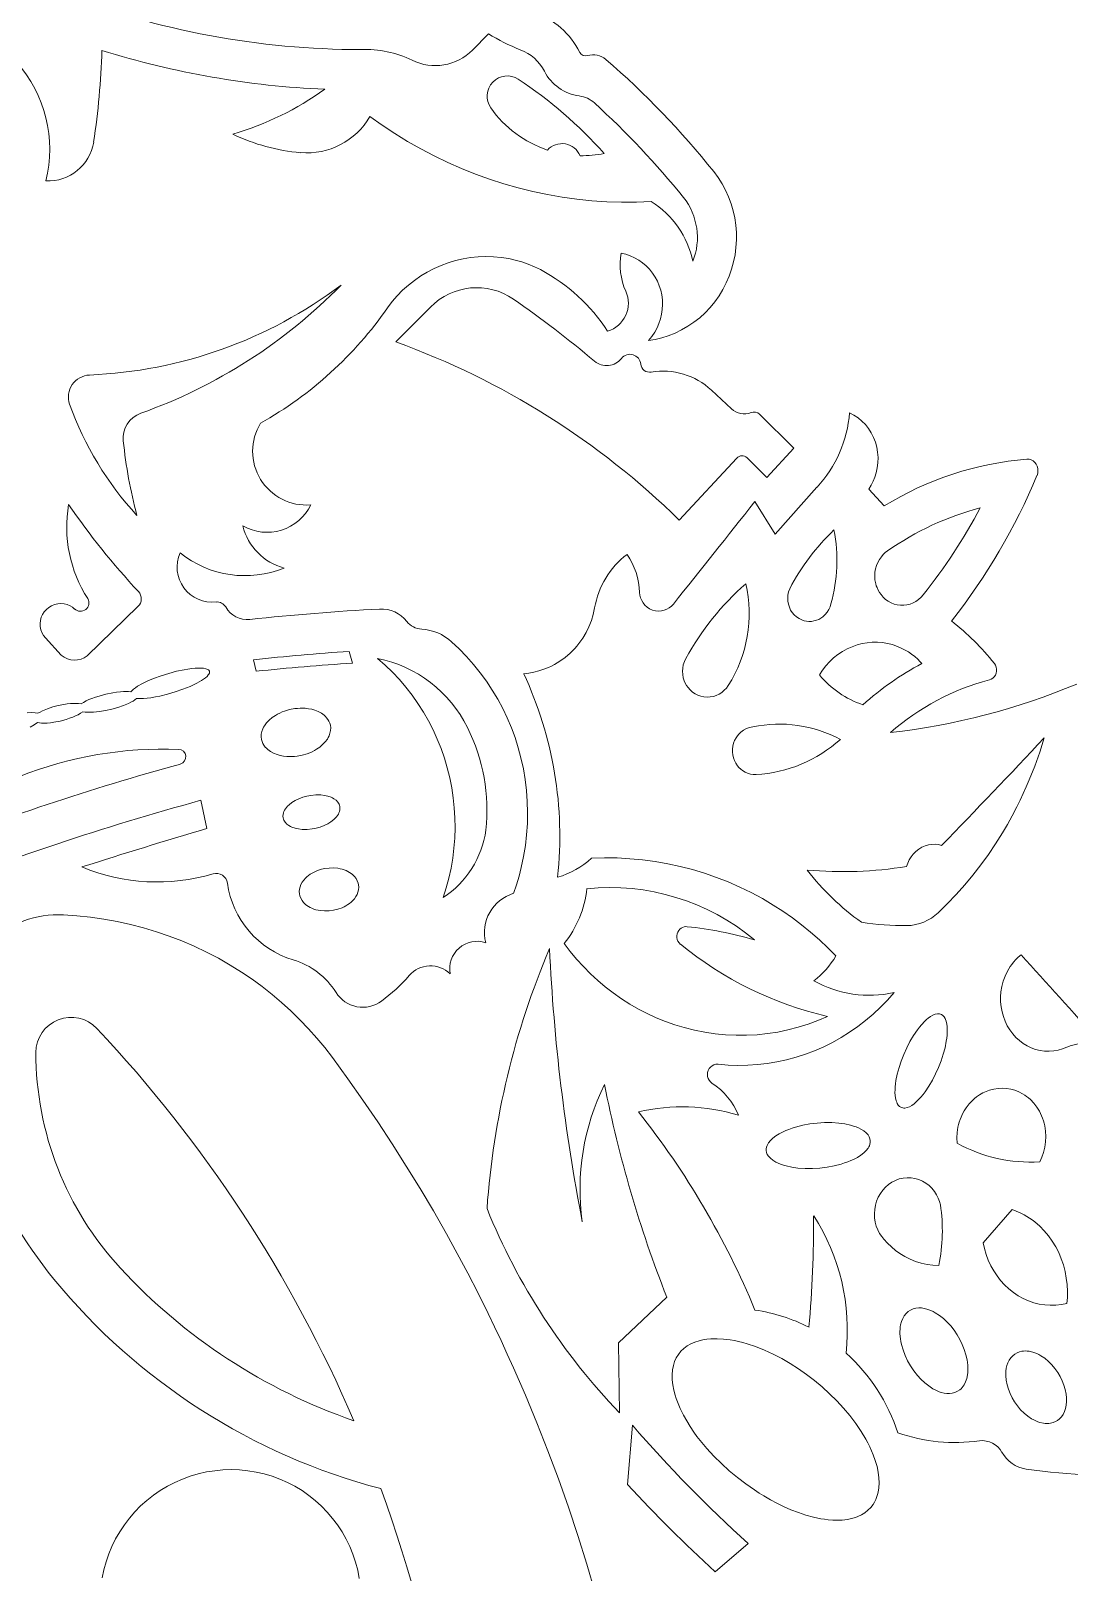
# Model space of a CAD drawing. Extents: x -234 to 858, y -95 to 532.
# Drawn here: x 313.38 to 328.78, y 141.62 to 164.48 of the extents above; entities that cross this region are included whole.
import ezdxf

# ---------------------------------------------------------------- set-up
doc = ezdxf.new("R2010")
doc.units = 0
doc.header["$LTSCALE"] = 7
doc.header["$MEASUREMENT"] = 0
doc.layers.add('8', color=250, linetype='CONTINUOUS', lineweight=15)

msp = doc.modelspace()

# ---------------------------------------------------------------- linework, layer by layer
at = {"layer": '8', "ltscale": 0.008486}
msp.add_line((320.1688, 164.4334), (319.9306, 164.1916), dxfattribs=at)
at = {"layer": '8', "ltscale": 0.018129}
msp.add_line((319.3067, 160.3783), (318.7967, 159.8628), dxfattribs=at)
at = {"layer": '8', "ltscale": 0.010154}
msp.add_line((323.7702, 158.87), (323.473, 159.1468), dxfattribs=at)
at = {"layer": '8', "ltscale": 0.017836}
msp.add_line((324.6927, 158.2865), (324.1869, 158.7897), dxfattribs=at)
at = {"layer": '8', "ltscale": 0.014729}
msp.add_line((324.2945, 157.8523), (324.6927, 158.2865), dxfattribs=at)
at = {"layer": '8', "ltscale": 0.031327}
msp.add_line((322.9969, 157.2198), (323.8483, 158.1393), dxfattribs=at)
at = {"layer": '8', "ltscale": 0.010338}
msp.add_line((324.0009, 158.1435), (324.2945, 157.8523), dxfattribs=at)
at = {"layer": '8', "ltscale": 0.014188}
msp.add_line((324.4167, 157.0136), (324.1176, 157.4959), dxfattribs=at)
at = {"layer": '8', "ltscale": 0.023325}
msp.add_line((325.0382, 157.7094), (324.4167, 157.0136), dxfattribs=at)
at = {"layer": '8', "ltscale": 0.008452}
msp.add_line((326.0351, 157.431), (325.8078, 157.6813), dxfattribs=at)
at = {"layer": '8', "ltscale": 0.026184}
msp.add_line((314.2209, 155.2086), (314.9718, 155.9387), dxfattribs=at)
at = {"layer": '8', "ltscale": 0.008656}
msp.add_line((313.5998, 155.4742), (313.8342, 155.2193), dxfattribs=at)
at = {"layer": '8', "ltscale": 0.004515}
msp.add_line((318.1505, 155.0998), (318.1039, 155.2743), dxfattribs=at)
at = {"layer": '8', "ltscale": 0.004397}
msp.add_line((316.6842, 155.1503), (316.7251, 154.9792), dxfattribs=at)
at = {"layer": '8', "ltscale": 0.010693}
msp.add_line((315.9033, 153.0653), (315.9944, 152.6473), dxfattribs=at)
at = {"layer": '8', "ltscale": 0.016356}
msp.add_line((327.9338, 146.9964), (327.5015, 146.5054), dxfattribs=at)
at = {"layer": '8', "ltscale": 0.024661}
msp.add_line((322.0934, 145.0206), (322.8114, 145.697), dxfattribs=at)
at = {"layer": '8', "ltscale": 0.025963}
msp.add_line((322.11, 143.9823), (322.0934, 145.0206), dxfattribs=at)
at = {"layer": '8', "ltscale": 0.022011}
msp.add_line((322.3033, 143.7973), (322.2289, 142.92), dxfattribs=at)
at = {"layer": '8', "ltscale": 0.016071}
msp.add_line((323.5298, 141.6265), (324.0178, 142.0449), dxfattribs=at)
at = {"layer": '8'}
for points in [[(318.4093, 163.2079), (318.5917, 163.0777), (318.7784, 162.9537), (318.9694, 162.8361), (319.1643, 162.7251), (319.3628, 162.621), (319.5645, 162.5238), (319.7685, 162.434), (319.9753, 162.3514), (320.1847, 162.2759), (320.3964, 162.2078), (320.6102, 162.147), (320.8257, 162.0938), (321.0428, 162.0481), (321.2611, 162.0101), (321.4803, 161.9797), (321.7003, 161.9571), (321.9207, 161.9423), (322.1412, 161.9353), (322.3616, 161.9361), (322.5816, 161.9448)], [(322.5382, 159.8827), (322.6381, 159.8994), (322.7367, 159.9231), (322.8334, 159.9536), (322.9338, 159.9933), (323.0311, 160.0404), (323.1248, 160.0944), (323.2144, 160.1552), (323.2995, 160.2224), (323.3796, 160.2956), (323.4543, 160.3745), (323.5233, 160.4586), (323.5863, 160.5475), (323.6431, 160.641), (323.6932, 160.7383), (323.7365, 160.839), (323.7727, 160.9426), (323.8017, 161.0485), (323.8234, 161.1561), (323.8375, 161.265), (323.8442, 161.3746), (323.8432, 161.4844), (323.8348, 161.5934), (323.8189, 161.7015), (323.7956, 161.8081), (323.7649, 161.9127), (323.7271, 162.0148), (323.6822, 162.1139), (323.6306, 162.2094), (323.5723, 162.3009), (323.5077, 162.3879)], [(322.1358, 161.1812), (322.2041, 161.1645), (322.2705, 161.1415), (322.3345, 161.1122), (322.3954, 161.0771), (322.4528, 161.0364), (322.5062, 160.9904), (322.5552, 160.9396), (322.5994, 160.8842), (322.6384, 160.8249), (322.6719, 160.7621), (322.6995, 160.6965), (322.7211, 160.6286), (322.7365, 160.5589), (322.7455, 160.488), (322.7483, 160.4165), (322.7445, 160.3449), (322.7345, 160.2739), (322.7181, 160.2042), (322.6955, 160.1362), (322.6669, 160.0706), (322.6326, 160.0078), (322.5885, 159.9428), (322.5382, 159.8827)], [(318.6732, 160.3695), (318.7419, 160.4604), (318.8162, 160.5467), (318.8958, 160.6282), (318.9804, 160.7046), (319.0697, 160.7754), (319.1632, 160.8405), (319.2606, 160.8994), (319.3616, 160.9521), (319.4656, 160.9983), (319.5722, 161.0378), (319.6811, 161.0704), (319.7917, 161.0959), (319.9037, 161.1144), (320.0165, 161.1257), (320.1298, 161.1297), (320.243, 161.1264), (320.3557, 161.1158), (320.4674, 161.0981), (320.5651, 161.0764), (320.6613, 161.0491), (320.7559, 161.0163), (320.8484, 160.9782), (320.9383, 160.9349)], [(325.8078, 157.6813), (325.8424, 157.7372), (325.8721, 157.796), (325.8969, 157.8572), (325.9165, 157.9204), (325.9326, 157.9956), (325.9415, 158.072), (325.9431, 158.149), (325.9374, 158.2256), (325.9243, 158.3013), (325.904, 158.3751), (325.8767, 158.4465), (325.8429, 158.5138), (325.8028, 158.5772), (325.7566, 158.6361), (325.7049, 158.6896), (325.648, 158.7374), (325.5867, 158.7788), (325.5215, 158.8133)], [(328.3001, 157.8832), (328.3102, 157.9152), (328.3144, 157.95), (328.3121, 157.985), (328.3033, 158.0186), (328.2884, 158.0495), (328.268, 158.0765), (328.243, 158.0981), (328.2143, 158.1134), (328.1829, 158.1221), (328.151, 158.1234)], [(326.0835, 156.7632), (326.0506, 156.7378), (326.0202, 156.709), (325.9926, 156.6774), (325.9639, 156.6364), (325.9397, 156.592), (325.9204, 156.5451), (325.9064, 156.4964), (325.8978, 156.4464), (325.8947, 156.3957), (325.8982, 156.3351), (325.9094, 156.2757), (325.9179, 156.2469), (325.9283, 156.2187), (325.945, 156.1823), (325.9649, 156.1477), (325.9877, 156.1151), (326.0198, 156.0781), (326.0558, 156.0453), (326.0953, 156.0171), (326.1376, 155.994), (326.1822, 155.9763), (326.2284, 155.9644), (326.2756, 155.9583), (326.3234, 155.9581), (326.3709, 155.9639), (326.4175, 155.9756), (326.4624, 155.993), (326.5051, 156.0159), (326.5448, 156.0438), (326.5813, 156.0763), (326.6138, 156.1127)], [(322.9097, 155.9763), (322.8816, 155.946), (322.8491, 155.9198), (322.8129, 155.8985), (322.7742, 155.8827), (322.734, 155.873), (322.6888, 155.8694), (322.6436, 155.8736), (322.5991, 155.8853), (322.5568, 155.9043), (322.5182, 155.93), (322.4846, 155.9613), (322.4597, 155.993), (322.4392, 156.0283), (322.4237, 156.0664), (322.4136, 156.1062), (322.409, 156.1465)], [(324.6344, 156.2035), (324.6178, 156.1576), (324.6076, 156.1097), (324.6042, 156.0639), (324.6066, 156.0177), (324.6148, 155.972), (324.6287, 155.9281), (324.6479, 155.8869), (324.6723, 155.8491), (324.7014, 155.8149), (324.735, 155.7849), (324.7722, 155.7597), (324.8123, 155.7401), (324.847, 155.7285), (324.8828, 155.721), (324.9193, 155.7179), (324.9563, 155.7193), (324.9931, 155.7249), (325.0289, 155.7348), (325.0632, 155.7488), (325.0956, 155.7667), (325.1258, 155.7883), (325.1589, 155.8189), (325.188, 155.8541), (325.2124, 155.893), (325.2317, 155.9345), (325.2453, 155.9779)], [(314.0327, 155.9023), (314.0006, 155.9276), (313.9651, 155.9486), (313.9216, 155.9666), (313.8758, 155.9777), (313.8287, 155.9815), (313.7814, 155.9781), (313.7348, 155.9676), (313.6909, 155.9503), (313.6504, 155.9267), (313.6141, 155.897), (313.5826, 155.8618), (313.5568, 155.822), (313.5376, 155.7791), (313.5252, 155.7341), (313.5202, 155.6879), (313.5224, 155.6414), (313.5319, 155.5956), (313.5484, 155.5515), (313.5712, 155.5106), (313.5998, 155.4742)], [(321.7414, 155.9178), (321.7211, 155.8227), (321.6932, 155.7296), (321.6579, 155.6391), (321.6154, 155.5518), (321.5659, 155.4683), (321.5097, 155.3891), (321.4793, 155.3514), (321.4473, 155.3149), (321.4139, 155.2799), (321.3791, 155.2463), (321.306, 155.1839), (321.228, 155.1279), (321.1873, 155.1023), (321.1456, 155.0785), (321.1031, 155.0565), (321.0596, 155.0362), (320.9884, 155.0077), (320.9155, 154.984), (320.8411, 154.9652), (320.7657, 154.9515), (320.6895, 154.9429)], [(320.5401, 151.6857), (320.5834, 151.8127), (320.6217, 151.9413), (320.655, 152.0712), (320.6889, 152.2315), (320.7153, 152.3931), (320.734, 152.5558), (320.745, 152.7192), (320.7484, 152.8829), (320.744, 153.0465), (320.732, 153.2097), (320.7123, 153.3722), (320.685, 153.5335), (320.65, 153.6934), (320.6094, 153.845), (320.5619, 153.9946), (320.5077, 154.1418), (320.4467, 154.2864), (320.3792, 154.4279), (320.3052, 154.5661), (320.225, 154.7008), (320.1386, 154.8316), (320.0463, 154.9582), (319.9482, 155.0804), (319.8445, 155.1978), (319.7354, 155.3103), (319.6211, 155.4176)], [(326.5926, 155.0932), (326.5627, 155.1257), (326.5313, 155.1568), (326.4875, 155.1958), (326.4415, 155.232), (326.3935, 155.2651), (326.3372, 155.2987), (326.2788, 155.3281), (326.2185, 155.3532), (326.1566, 155.3739), (326.0832, 155.3923), (326.0085, 155.4044), (325.9331, 155.4102), (325.8573, 155.4096), (325.7818, 155.4028), (325.7069, 155.3896), (325.6332, 155.3703), (325.5578, 155.3437), (325.4847, 155.3106), (325.4144, 155.2714), (325.3473, 155.2264), (325.284, 155.1759), (325.2247, 155.1203), (325.1699, 155.0599), (325.1199, 154.9952), (325.075, 154.9266)], [(314.9497, 154.5758), (314.9997, 154.5735), (315.0544, 154.5753), (315.1087, 154.5801), (315.1647, 154.5874), (315.2293, 154.5982), (315.2947, 154.6114), (315.4091, 154.6394), (315.523, 154.6729), (315.6352, 154.7116), (315.7438, 154.7554), (315.7958, 154.779), (315.8456, 154.8038), (315.914, 154.8425), (315.9445, 154.8625), (315.972, 154.8829), (315.9957, 154.9035), (316.0147, 154.9242), (316.024, 154.9373), (316.0305, 154.9501), (316.0343, 154.9662), (316.0322, 154.9809), (316.0242, 154.9936), (316.0158, 155.001), (316.0052, 155.0073), (315.9774, 155.0173), (315.9429, 155.0235), (315.9075, 155.0263), (315.8691, 155.0267), (315.8195, 155.0244), (315.7682, 155.0196), (315.7129, 155.0122), (315.6566, 155.0027), (315.5424, 154.9784), (315.4276, 154.948), (315.3139, 154.9122), (315.2029, 154.8714), (315.1183, 154.8358), (315.0392, 154.7976), (314.9663, 154.7562), (314.9335, 154.7343), (314.9043, 154.7121), (314.884, 154.6938), (314.8676, 154.6756)], [(318.5241, 155.1706), (318.6367, 155.0708), (318.7445, 154.9658), (318.8472, 154.856), (318.9447, 154.7415), (319.0367, 154.6226), (319.1231, 154.4995), (319.2037, 154.3726), (319.2783, 154.2421), (319.3468, 154.1082), (319.409, 153.9713), (319.4649, 153.8317), (319.5142, 153.6896), (319.557, 153.5454), (319.593, 153.3997), (319.6224, 153.2526), (319.645, 153.1042), (319.6609, 152.9549), (319.6699, 152.8051), (319.6721, 152.6549), (319.6675, 152.5048), (319.6561, 152.355), (319.6379, 152.2059), (319.613, 152.0578), (319.5813, 151.9109), (319.5431, 151.7656), (319.4983, 151.6222)], [(323.0945, 155.1693), (323.0725, 155.1222), (323.0568, 155.0726), (323.0482, 155.0259), (323.0453, 154.9783), (323.0481, 154.9307), (323.0565, 154.8838), (323.0704, 154.8386), (323.0861, 154.8027), (323.1053, 154.7685), (323.1277, 154.7366), (323.1587, 154.7018), (323.1938, 154.6711), (323.2324, 154.6451), (323.2738, 154.6243), (323.3175, 154.609), (323.3627, 154.5996), (323.4091, 154.5961), (323.4558, 154.5986), (323.5017, 154.6071), (323.5458, 154.6214), (323.5877, 154.6412), (323.6269, 154.6663), (323.6629, 154.6963), (323.695, 154.7305), (323.7227, 154.7683)], [(327.5958, 154.8524), (327.6209, 154.8618), (327.6453, 154.8775), (327.6663, 154.8983), (327.6828, 154.9234), (327.6945, 154.9516), (327.7005, 154.9816), (327.7008, 155.0121), (327.6953, 155.042), (327.6842, 155.0703), (327.6683, 155.0952)], [(314.8676, 154.6756), (314.8336, 154.678), (314.7977, 154.6785), (314.7548, 154.6771), (314.7106, 154.6739), (314.6543, 154.6675), (314.5974, 154.6588), (314.4951, 154.6382), (314.3941, 154.6116), (314.3396, 154.5944), (314.2865, 154.5754), (314.2439, 154.558), (314.2035, 154.5395), (314.1627, 154.5177), (314.1274, 154.4946)], [(314.154, 154.3785), (314.1893, 154.3737), (314.228, 154.3715), (314.2691, 154.3715), (314.3117, 154.3735), (314.3999, 154.3825), (314.4917, 154.3975), (314.583, 154.4176), (314.6723, 154.4423), (314.7579, 154.4712), (314.8324, 154.5023), (314.867, 154.5194), (314.8989, 154.5375), (314.9268, 154.5564), (314.9497, 154.5758)], [(313.4874, 154.3565), (313.4455, 154.3638), (313.3977, 154.3664), (313.33, 154.3637)], [(313.4817, 154.2172), (313.5103, 154.2127), (313.5411, 154.2103), (313.5815, 154.2097), (313.6235, 154.2114), (313.6726, 154.2159), (313.7223, 154.2226), (313.816, 154.2408), (313.9086, 154.2653), (313.9578, 154.2812), (314.0057, 154.299), (314.046, 154.3161), (314.0841, 154.3346), (314.1216, 154.3559), (314.154, 154.3785)], [(314.1274, 154.4946), (314.0906, 154.5), (314.0504, 154.5022), (314.0125, 154.5019), (313.9734, 154.4997), (313.9241, 154.4946), (313.8738, 154.4873), (313.7902, 154.4707), (313.708, 154.4492), (313.6287, 154.4229), (313.554, 154.3921), (313.5194, 154.3748), (313.4874, 154.3565)], [(317.8239, 154.178), (317.8156, 154.2084), (317.8033, 154.2375), (317.7873, 154.2651), (317.7678, 154.2909), (317.751, 154.309), (317.7325, 154.326), (317.6911, 154.3562), (317.6447, 154.3814), (317.5944, 154.4014), (317.5475, 154.4148), (317.4988, 154.4243), (317.4488, 154.43), (317.4114, 154.4318), (317.3738, 154.4315), (317.3348, 154.4293), (317.2958, 154.425), (317.2196, 154.4107), (317.1455, 154.389), (317.1093, 154.3754), (317.0741, 154.3599), (317.0406, 154.3429), (317.0083, 154.3242), (316.9606, 154.2917), (316.9173, 154.2552), (316.8792, 154.2151), (316.8472, 154.1717), (316.8339, 154.149), (316.8225, 154.1256), (316.8084, 154.0868), (316.8003, 154.0469), (316.7984, 154.007), (316.803, 153.9679)], [(313.3751, 154.1521), (313.4319, 154.1835), (313.4817, 154.2172)], [(316.803, 153.9679), (316.8113, 153.9375), (316.8237, 153.9084), (316.8398, 153.8808), (316.8594, 153.855), (316.8763, 153.8369), (316.8948, 153.8199), (316.9364, 153.7897), (316.9829, 153.7645), (317.0332, 153.7445), (317.0802, 153.7311), (317.1289, 153.7216), (317.1789, 153.716), (317.2163, 153.7142), (317.254, 153.7144), (317.293, 153.7167), (317.332, 153.721), (317.408, 153.7352), (317.482, 153.7569), (317.5181, 153.7706), (317.5533, 153.786), (317.5868, 153.803), (317.619, 153.8217), (317.6665, 153.8543), (317.7098, 153.8908), (317.7478, 153.9309), (317.7797, 153.9742), (317.793, 153.997), (317.8044, 154.0203), (317.8184, 154.0592), (317.8265, 154.099), (317.8285, 154.139), (317.8239, 154.178)], [(324.0888, 154.1547), (324.04, 154.1452), (323.9927, 154.1281), (323.9481, 154.1039), (323.9074, 154.0736), (323.8815, 154.0486), (323.8583, 154.0211), (323.8381, 153.9913), (323.8177, 153.9526), (323.8019, 153.9114), (323.791, 153.8685), (323.7852, 153.8248), (323.7848, 153.7812), (323.7895, 153.7379), (323.7994, 153.6954), (323.8144, 153.6542), (323.8342, 153.6152), (323.8584, 153.579), (323.8815, 153.5518), (323.9071, 153.5274), (323.9351, 153.5058), (323.9714, 153.4841), (324.0103, 153.4671), (324.051, 153.4552), (324.0926, 153.4487), (324.1343, 153.4476)], [(326.8347, 151.398), (326.9705, 151.5305), (327.1018, 151.6678), (327.2284, 151.8097), (327.3502, 151.9562), (327.4672, 152.1069), (327.5792, 152.2617), (327.6862, 152.4204), (327.7879, 152.5828), (327.8619, 152.7089), (327.9329, 152.8369), (328.0007, 152.9668), (328.0494, 153.0654), (328.0964, 153.165), (328.1417, 153.2654), (328.1851, 153.3668), (328.2664, 153.572), (328.3405, 153.7803), (328.4071, 153.9913)], [(317.9636, 152.9752), (317.9592, 152.992), (317.9528, 153.0082), (317.9443, 153.0238), (317.9341, 153.0386), (317.9086, 153.0655), (317.8774, 153.0886), (317.8567, 153.1004), (317.8346, 153.1107), (317.7871, 153.1274), (317.7362, 153.1387), (317.683, 153.1449), (317.6468, 153.1464), (317.6102, 153.1459), (317.5366, 153.139), (317.4755, 153.1275), (317.4159, 153.111), (317.3584, 153.0895), (317.3038, 153.0632), (317.2548, 153.0331), (317.2109, 152.9988), (317.1907, 152.9794), (317.1725, 152.9589), (317.1577, 152.9393), (317.1452, 152.9188), (317.136, 152.9002), (317.129, 152.8811), (317.123, 152.8552), (317.1213, 152.8294), (317.1241, 152.8043)], [(317.1241, 152.8043), (317.1286, 152.7875), (317.135, 152.7713), (317.1435, 152.7557), (317.1538, 152.7409), (317.1793, 152.714), (317.2107, 152.6909), (317.2314, 152.6792), (317.2535, 152.6688), (317.3011, 152.6521), (317.3521, 152.6408), (317.4053, 152.6346), (317.4416, 152.6331), (317.4782, 152.6336), (317.5517, 152.6406), (317.6128, 152.6521), (317.6724, 152.6686), (317.7298, 152.69), (317.7843, 152.7163), (317.8332, 152.7464), (317.877, 152.7807), (317.8972, 152.8002), (317.9154, 152.8206), (317.93, 152.8403), (317.9426, 152.8607), (317.9517, 152.8793), (317.9587, 152.8985), (317.9647, 152.9244), (317.9664, 152.9501), (317.9636, 152.9752)], [(326.8853, 152.3969), (326.8381, 152.4078), (326.7896, 152.4128), (326.7408, 152.4116), (326.6927, 152.4045), (326.6414, 152.3899), (326.5923, 152.3684), (326.5461, 152.3406), (326.5035, 152.307), (326.4652, 152.2681), (326.4334, 152.2271), (326.4062, 152.1821), (326.384, 152.1343), (326.3673, 152.0846)], [(318.2424, 151.8106), (318.2366, 151.8378), (318.2235, 151.8733), (318.2047, 151.9068), (318.1807, 151.9376), (318.1521, 151.9653), (318.1316, 151.9815), (318.1095, 151.9963), (318.0846, 152.0104), (318.0583, 152.0229), (318.0294, 152.0341), (317.9995, 152.0436), (317.9677, 152.0514), (317.9352, 152.0572), (317.87, 152.063), (317.8041, 152.0616), (317.7385, 152.0529), (317.674, 152.0373), (317.6119, 152.0149), (317.5535, 151.9858), (317.5262, 151.9689), (317.5002, 151.9505), (317.477, 151.9315), (317.4555, 151.9112), (317.4291, 151.8816), (317.4064, 151.8499), (317.3882, 151.8164), (317.375, 151.7823), (317.3667, 151.747), (317.3637, 151.7115), (317.3662, 151.6765)], [(321.6967, 152.2081), (321.8861, 152.2127), (322.0753, 152.21), (322.2641, 152.1998), (322.4521, 152.1822), (322.639, 152.1573), (322.8247, 152.1249), (323.0087, 152.0852), (323.1907, 152.0383), (323.3707, 151.9841), (323.5481, 151.9228), (323.7229, 151.8545), (323.8946, 151.7791), (324.0632, 151.697), (324.2282, 151.6082), (324.3895, 151.5127), (324.5334, 151.42), (324.6738, 151.3219), (324.8108, 151.2186), (324.9439, 151.1103), (325.0731, 150.9973), (325.1981, 150.8796), (325.3187, 150.7574)], [(317.3662, 151.6765), (317.372, 151.6492), (317.3852, 151.6136), (317.404, 151.5802), (317.4281, 151.5494), (317.4568, 151.5216), (317.4774, 151.5055), (317.4995, 151.4908), (317.5245, 151.4766), (317.5509, 151.4641), (317.5797, 151.4529), (317.6096, 151.4434), (317.6415, 151.4356), (317.6741, 151.4298), (317.7393, 151.424), (317.8052, 151.4255), (317.8707, 151.4341), (317.9351, 151.4497), (317.9972, 151.4722), (318.0268, 151.4859), (318.0554, 151.5012), (318.0827, 151.5181), (318.1085, 151.5365), (318.1317, 151.5555), (318.1532, 151.5758), (318.1796, 151.6054), (318.2021, 151.6371), (318.2204, 151.6707), (318.2335, 151.7048), (318.2418, 151.74), (318.2448, 151.7755), (318.2424, 151.8106)], [(317.8538, 149.2513), (317.7412, 149.3977), (317.6233, 149.5401), (317.5003, 149.6785), (317.3724, 149.8125), (317.2399, 149.9419), (317.1018, 150.0673), (316.9595, 150.1877), (316.8131, 150.3028), (316.6627, 150.4126), (316.5083, 150.5171), (316.3386, 150.623), (316.1649, 150.7225), (315.9874, 150.8153), (315.8065, 150.9013), (315.6223, 150.9804), (315.4352, 151.0525), (315.2454, 151.1175), (315.0532, 151.1754), (314.8589, 151.2259), (314.6627, 151.2691), (314.465, 151.3049), (314.266, 151.3332), (314.0661, 151.354), (313.8655, 151.3674)], [(323.012, 150.934), (322.9928, 150.9532), (322.9773, 150.9763), (322.9662, 151.002), (322.9603, 151.0289), (322.9597, 151.0565), (322.9643, 151.0844), (322.9739, 151.111), (322.988, 151.1348), (323.004, 151.1531), (323.0231, 151.1685), (323.0447, 151.1803), (323.0669, 151.188), (323.09, 151.1918), (323.113, 151.1914)], [(321.2901, 150.9409), (321.3798, 150.823), (321.4747, 150.709), (321.5745, 150.5992), (321.6789, 150.494), (321.7876, 150.3938), (321.9004, 150.2987), (322.0177, 150.2084), (322.1388, 150.1235), (322.2634, 150.0441), (322.3913, 149.9706), (322.5223, 149.903), (322.656, 149.8415), (322.7922, 149.7862), (322.9306, 149.7373), (323.0709, 149.6948), (323.2223, 149.6567), (323.3752, 149.6262), (323.5292, 149.6033), (323.684, 149.5882), (323.8392, 149.5808), (323.9944, 149.5812), (324.1493, 149.5894), (324.3035, 149.6053), (324.4566, 149.629), (324.6082, 149.6604), (324.7581, 149.6995), (324.9059, 149.746), (325.0511, 149.8), (325.1936, 149.8612)], [(328.0631, 150.7741), (328.0232, 150.7403), (327.9856, 150.7035), (327.9505, 150.664), (327.9258, 150.6328), (327.9027, 150.6003), (327.8612, 150.5317), (327.8264, 150.459), (327.7986, 150.383), (327.7781, 150.3045), (327.7651, 150.2243), (327.7597, 150.1501), (327.7607, 150.0757), (327.7681, 150.0018), (327.7818, 149.929), (327.8017, 149.8579), (327.8277, 149.789), (327.8596, 149.7232), (327.8971, 149.6608), (327.94, 149.6026), (327.9871, 149.5499), (328.0386, 149.5022), (328.0942, 149.4601), (328.1532, 149.424), (328.2153, 149.3941), (328.2799, 149.371), (328.3457, 149.355), (328.4127, 149.3459), (328.4802, 149.3441), (328.5476, 149.3493), (328.6141, 149.3617), (328.6792, 149.3811)], [(326.1807, 150.2137), (326.0825, 150.1025), (325.9794, 149.9962), (325.8716, 149.8951), (325.7592, 149.7994), (325.6425, 149.7093), (325.5218, 149.6251), (325.3973, 149.5471), (325.2693, 149.4753), (325.138, 149.41), (325.0037, 149.3513), (324.8667, 149.2993), (324.7274, 149.2543), (324.5869, 149.2165), (324.4447, 149.1857), (324.3011, 149.162), (324.1565, 149.1455), (324.0111, 149.1361), (323.8654, 149.1339), (323.7196, 149.1389), (323.5742, 149.1511)], [(326.8828, 149.8875), (326.8697, 149.893), (326.8559, 149.8966), (326.8403, 149.8984), (326.8241, 149.8981), (326.7914, 149.8918), (326.7574, 149.8785), (326.7227, 149.8591), (326.6879, 149.8343), (326.6621, 149.8127), (326.6365, 149.7889), (326.5868, 149.7359), (326.5562, 149.699), (326.5265, 149.6598), (326.4698, 149.5763), (326.4172, 149.4871), (326.3689, 149.3938), (326.3254, 149.2975), (326.287, 149.1991), (326.2548, 149.102), (326.2286, 149.0052), (326.2091, 148.9095), (326.2022, 148.8623), (326.1973, 148.8157), (326.1949, 148.7725), (326.1947, 148.7305), (326.197, 148.6904), (326.202, 148.6526), (326.2127, 148.608), (326.2201, 148.5878), (326.2289, 148.5693), (326.2441, 148.5459), (326.2621, 148.527), (326.2828, 148.5133)], [(326.2828, 148.5133), (326.296, 148.5078), (326.31, 148.5041), (326.3257, 148.5023), (326.342, 148.5026), (326.3748, 148.5089), (326.409, 148.5222), (326.4438, 148.5417), (326.4786, 148.5665), (326.5045, 148.5881), (326.5301, 148.6118), (326.5798, 148.6648), (326.6103, 148.7018), (326.64, 148.7409), (326.6965, 148.8245), (326.749, 148.9137), (326.7969, 149.007), (326.8402, 149.1033), (326.8784, 149.2017), (326.9104, 149.2988), (326.9364, 149.3956), (326.9557, 149.4913), (326.9626, 149.5385), (326.9674, 149.5851), (326.9699, 149.6285), (326.9701, 149.6707), (326.9678, 149.7106), (326.9629, 149.7482), (326.9523, 149.7927), (326.945, 149.8129), (326.9363, 149.8314), (326.9213, 149.8549), (326.9033, 149.8738), (326.8828, 149.8875)], [(321.7511, 141.3121), (321.6255, 141.7387), (321.4925, 142.1629), (321.3521, 142.5846), (321.2042, 143.0038), (321.0489, 143.4201), (320.8863, 143.8337), (320.7163, 144.2443), (320.539, 144.6517), (320.4475, 144.8543), (320.3542, 145.0561), (320.2592, 145.2568), (320.1624, 145.4567), (320.0138, 145.755), (319.861, 146.0513), (319.7043, 146.3455), (319.5435, 146.6376), (319.3509, 146.9755), (319.1529, 147.3105), (318.9495, 147.6423), (318.7409, 147.9708), (318.5269, 148.2961), (318.3077, 148.618), (318.0833, 148.9364), (317.8538, 149.2513)], [(323.5742, 149.1511), (323.5565, 149.1519), (323.5388, 149.1504), (323.5103, 149.1429), (323.4832, 149.1292), (323.4594, 149.1103), (323.4401, 149.0873), (323.4257, 149.0606), (323.4167, 149.0309), (323.4134, 149), (323.4162, 148.9697), (323.4248, 148.9409), (323.4391, 148.914), (323.4584, 148.8904), (323.4815, 148.8718)], [(328.3396, 147.7055), (328.3712, 147.773), (328.3963, 147.8435), (328.4156, 147.9206), (328.4271, 147.9993), (328.4309, 148.0789), (328.4269, 148.1584), (328.4151, 148.2369), (328.4063, 148.2757), (328.3955, 148.3139), (328.3829, 148.3511), (328.3685, 148.3874), (328.3361, 148.4543), (328.2973, 148.517), (328.2525, 148.575), (328.2022, 148.6276), (328.175, 148.6517), (328.1466, 148.6742), (328.1173, 148.6948), (328.087, 148.7137), (328.0305, 148.743), (327.9715, 148.7662), (327.9105, 148.783), (327.8482, 148.7933), (327.7852, 148.797), (327.7221, 148.794), (327.6594, 148.7843), (327.5978, 148.7682), (327.5466, 148.7494), (327.497, 148.7262), (327.4493, 148.6987), (327.4038, 148.6672), (327.3749, 148.6441), (327.3471, 148.6194), (327.2955, 148.5654), (327.2494, 148.506), (327.2212, 148.4621), (327.1959, 148.4162), (327.1739, 148.3685), (327.1594, 148.3318), (327.1469, 148.2943), (327.1362, 148.2561), (327.1275, 148.2173), (327.1158, 148.1387), (327.1121, 148.0593), (327.1163, 147.9801)], [(325.8287, 148.0185), (325.8236, 148.0477), (325.8125, 148.0758), (325.7961, 148.1026), (325.7828, 148.1189), (325.7675, 148.1346), (325.7316, 148.1635), (325.6895, 148.1893), (325.655, 148.2064), (325.6181, 148.2216), (325.5784, 148.2354), (325.5371, 148.2473), (325.4521, 148.2659), (325.3641, 148.2783), (325.2583, 148.2856), (325.1505, 148.2858), (325.0418, 148.2792), (324.9334, 148.2661), (324.8263, 148.2463), (324.722, 148.22), (324.6704, 148.204), (324.6202, 148.1862), (324.5773, 148.169), (324.5359, 148.1504), (324.4799, 148.1212), (324.4283, 148.089), (324.3823, 148.0538), (324.3475, 148.0203), (324.3193, 147.985), (324.308, 147.9667), (324.2988, 147.9481), (324.2901, 147.923), (324.2855, 147.8977), (324.2852, 147.8726)], [(324.2852, 147.8726), (324.2905, 147.8434), (324.3018, 147.8152), (324.3187, 147.7884), (324.3323, 147.772), (324.3478, 147.7564), (324.3844, 147.7274), (324.4271, 147.7017), (324.4621, 147.6847), (324.4994, 147.6695), (324.5397, 147.6557), (324.5816, 147.6437), (324.6675, 147.6252), (324.7562, 147.6128), (324.8623, 147.6055), (324.9702, 147.6053), (325.0788, 147.6119), (325.187, 147.625), (325.2936, 147.6448), (325.3973, 147.6711), (325.4482, 147.6871), (325.4978, 147.7048), (325.5404, 147.722), (325.5815, 147.7408), (325.6369, 147.7699), (325.6878, 147.8021), (325.7331, 147.8374), (325.7674, 147.8708), (325.7951, 147.9062), (325.8062, 147.9245), (325.8153, 147.9431), (325.8239, 147.9682), (325.8285, 147.9934), (325.8287, 148.0185)], [(326.8685, 147.0672), (326.8544, 147.1179), (326.8357, 147.1668), (326.8125, 147.2136), (326.7801, 147.2649), (326.7422, 147.3119), (326.6995, 147.3536), (326.6525, 147.3895), (326.6015, 147.4195), (326.5475, 147.4427), (326.4913, 147.4589), (326.4335, 147.4678), (326.3749, 147.4692), (326.3163, 147.4632), (326.2589, 147.4498), (326.2035, 147.4293), (326.1502, 147.4017), (326.1003, 147.3677), (326.0547, 147.3281), (326.0135, 147.2827), (325.9774, 147.2324), (325.9471, 147.1782), (325.9228, 147.1206), (325.905, 147.0606), (325.8939, 146.9987), (325.8894, 146.9361), (325.8918, 146.8736), (325.9009, 146.8119), (325.9165, 146.7525), (325.9383, 146.6952), (325.9661, 146.6412)], [(328.7438, 145.6041), (328.7504, 145.6936), (328.7517, 145.7834), (328.7466, 145.883), (328.7348, 145.9817), (328.7163, 146.0793), (328.6911, 146.175), (328.6594, 146.2684), (328.6213, 146.3589), (328.5769, 146.446), (328.5264, 146.5291), (328.4702, 146.6078), (328.4076, 146.6823), (328.3396, 146.7512), (328.2666, 146.8141), (328.2283, 146.8432), (328.1889, 146.8705), (328.1486, 146.8961), (328.1074, 146.9198), (328.0509, 146.9487), (327.993, 146.9742), (327.9338, 146.9964)], [(325.9661, 146.6412), (325.9973, 146.598), (326.0305, 146.5563), (326.0836, 146.4969), (326.1405, 146.4417), (326.2008, 146.3909), (326.2645, 146.3448), (326.3402, 146.2985), (326.4191, 146.2589), (326.5009, 146.2262), (326.5849, 146.2008), (326.6706, 146.1827), (326.7574, 146.1722), (326.8446, 146.1693)], [(327.5015, 146.5054), (327.5204, 146.4174), (327.5455, 146.3312), (327.5771, 146.2464), (327.6148, 146.1645), (327.6582, 146.0862), (327.7073, 146.0119), (327.761, 145.9428), (327.8197, 145.8784), (327.8829, 145.8193), (327.9503, 145.7657), (328.0216, 145.7182), (328.0961, 145.6771), (328.1728, 145.643), (328.2518, 145.6158), (328.3325, 145.5955), (328.4145, 145.5825), (328.4972, 145.5769), (328.58, 145.5786), (328.6624, 145.5877), (328.7438, 145.6041)], [(326.3886, 145.4833), (326.3591, 145.4561), (326.3315, 145.421), (326.3088, 145.381), (326.2911, 145.3368), (326.2785, 145.2892), (326.273, 145.2572), (326.2694, 145.2244), (326.2677, 145.1882), (326.2681, 145.1514), (326.2744, 145.0794), (326.2812, 145.0381), (326.29, 144.9967), (326.3135, 144.9144), (326.3442, 144.8332), (326.3814, 144.7542), (326.4247, 144.678), (326.4734, 144.6055), (326.527, 144.5373), (326.5799, 144.4797), (326.6361, 144.4271), (326.6954, 144.3803), (326.7571, 144.3402), (326.7888, 144.323), (326.8208, 144.3079), (326.8509, 144.2959), (326.8811, 144.2859), (326.9214, 144.276), (326.9614, 144.2704), (327.0007, 144.2693), (327.0435, 144.2737), (327.0842, 144.2844), (327.1221, 144.3013), (327.1567, 144.3244)], [(327.1567, 144.3244), (327.1743, 144.3398), (327.1906, 144.3569), (327.2057, 144.3759), (327.2193, 144.3964), (327.2421, 144.4412), (327.2589, 144.4906), (327.27, 144.5435), (327.2741, 144.5786), (327.2761, 144.6146), (327.276, 144.6526), (327.2738, 144.6911), (327.2635, 144.7676), (327.246, 144.8442), (327.2221, 144.9202), (327.1921, 144.9953), (327.1564, 145.0686), (327.1155, 145.1393), (327.07, 145.2068), (327.0202, 145.2703), (326.9676, 145.3279), (326.9116, 145.3806), (326.8524, 145.4274), (326.7907, 145.4675), (326.759, 145.4847), (326.727, 145.4998), (326.6968, 145.5118), (326.6664, 145.5218), (326.6259, 145.5317), (326.5857, 145.5373), (326.5461, 145.5384), (326.503, 145.534), (326.4619, 145.5233), (326.4236, 145.5064), (326.3886, 145.4833)], [(325.8691, 142.6228), (325.8916, 142.6595), (325.911, 142.6983), (325.927, 142.7392), (325.9369, 142.7712), (325.9451, 142.8041), (325.9559, 142.8725), (325.9597, 142.9438), (325.9569, 143.0175), (325.9462, 143.1019), (325.9281, 143.1878), (325.9031, 143.2746), (325.8718, 143.3619), (325.8478, 143.4199), (325.8214, 143.4778), (325.7924, 143.5358), (325.7613, 143.5935), (325.6932, 143.7072), (325.6542, 143.7665), (325.6132, 143.8253), (325.5256, 143.9406), (325.4315, 144.0527), (325.3315, 144.1611), (325.2261, 144.2655), (325.116, 144.3656), (325.0018, 144.461), (324.885, 144.5503), (324.7649, 144.6345), (324.6418, 144.7132), (324.5161, 144.786), (324.3882, 144.8524), (324.2587, 144.9118), (324.128, 144.9636), (324.0024, 145.0055), (323.9392, 145.0235), (323.8761, 145.0393), (323.8141, 145.0526), (323.7525, 145.0636), (323.6543, 145.0759), (323.5581, 145.0814), (323.511, 145.0814), (323.4647, 145.0794), (323.4044, 145.0737), (323.346, 145.0643), (323.2897, 145.0512), (323.2272, 145.0309), (323.1685, 145.0052), (323.1144, 144.974), (323.0653, 144.9374), (323.0216, 144.8955), (322.984, 144.8485)], [(322.984, 144.8485), (322.9526, 144.7971), (322.9277, 144.7414), (322.9092, 144.6819), (322.8972, 144.6194), (322.8913, 144.548), (322.8926, 144.474), (322.9007, 144.398), (322.9153, 144.3205), (322.9359, 144.2422), (322.9516, 144.1929), (322.9694, 144.1436), (323.0107, 144.045), (323.0591, 143.947), (323.1066, 143.8621), (323.1587, 143.7781), (323.2148, 143.6951), (323.2594, 143.6337), (323.3061, 143.5731), (323.4049, 143.4545), (323.5102, 143.3397), (323.6214, 143.2293), (323.7377, 143.1235), (323.8585, 143.0228), (323.9831, 142.9275), (324.1112, 142.8381), (324.181, 142.7927), (324.2517, 142.7491), (324.347, 142.694), (324.4436, 142.6424), (324.5412, 142.5947), (324.6519, 142.5458), (324.7632, 142.5026), (324.8746, 142.4655), (324.9856, 142.435), (325.0955, 142.4119), (325.1499, 142.4032), (325.2036, 142.3966), (325.2743, 142.3912), (325.3435, 142.3898), (325.4109, 142.3926), (325.4929, 142.4025), (325.5325, 142.4102), (325.5709, 142.4198), (325.6081, 142.4313), (325.6439, 142.4448), (325.6981, 142.4705), (325.7482, 142.5012), (325.7937, 142.5369), (325.8341, 142.5776), (325.8691, 142.6228)], [(327.9407, 144.8293), (327.912, 144.7982), (327.8877, 144.7624), (327.8682, 144.7227), (327.8547, 144.6837), (327.8451, 144.6423), (327.8394, 144.5991), (327.8376, 144.5658), (327.8379, 144.5322), (327.8442, 144.4644), (327.8574, 144.3979), (327.877, 144.3319), (327.9024, 144.2672), (327.9332, 144.2044), (327.9688, 144.1444), (328.011, 144.0847), (328.0578, 144.0292), (328.1086, 143.9785), (328.1631, 143.9333), (328.2205, 143.8947), (328.2509, 143.8777), (328.2819, 143.8627), (328.3116, 143.8507), (328.3415, 143.8407), (328.3955, 143.8285), (328.4227, 143.8253), (328.4497, 143.8243), (328.4756, 143.8253), (328.5009, 143.8285), (328.5382, 143.8376), (328.5733, 143.8517), (328.606, 143.8708), (328.6356, 143.8947)], [(328.6356, 143.8947), (328.6627, 143.9241), (328.6858, 143.9578), (328.707, 144.0007), (328.7226, 144.0476), (328.7326, 144.0975), (328.7372, 144.1504), (328.7366, 144.2047), (328.731, 144.2595), (328.7181, 144.3259), (328.6989, 144.3918), (328.6738, 144.4566), (328.6435, 144.5193), (328.6083, 144.5794), (328.5665, 144.6391), (328.5201, 144.6947), (328.4695, 144.7455), (328.4154, 144.7906), (328.3581, 144.8293), (328.3278, 144.8462), (328.2969, 144.8611), (328.2671, 144.8732), (328.237, 144.8832), (328.1828, 144.8954), (328.1554, 144.8986), (328.1283, 144.8997), (328.1022, 144.8986), (328.0767, 144.8954), (328.0391, 144.8864), (328.0036, 144.8723), (327.9706, 144.8532), (327.9407, 144.8293)], [(318.2532, 141.528), (318.229, 141.6486), (318.1972, 141.7675), (318.158, 141.8843), (318.1115, 141.9983), (318.058, 142.1089), (317.9975, 142.216), (317.9304, 142.319), (317.8568, 142.4175), (317.7771, 142.5111), (317.6916, 142.5995), (317.6007, 142.6821), (317.5046, 142.7588), (317.4038, 142.8292), (317.2987, 142.893), (317.1897, 142.9499), (317.0771, 142.9998), (316.9614, 143.0424), (316.8433, 143.0774), (316.723, 143.1048), (316.6013, 143.1245), (316.4785, 143.1364), (316.3551, 143.1403), (316.2317, 143.1364), (316.1087, 143.1246), (315.9868, 143.1051), (315.8662, 143.0777), (315.7476, 143.0427), (315.6315, 143.0003), (315.5183, 142.9506), (315.4085, 142.8938), (315.3025, 142.8301), (315.2007, 142.7598), (315.1036, 142.6832), (315.0116, 142.6007), (314.9251, 142.5124), (314.8446, 142.4194), (314.7703, 142.3215), (314.7023, 142.2191), (314.6408, 142.1126), (314.5863, 142.0025), (314.5387, 141.8892), (314.4985, 141.7731), (314.4656, 141.6547), (314.4403, 141.5345)]]:
    msp.add_lwpolyline(points, dxfattribs=at)
for centre, radius, start, end in [((318.2858, 176.4943), 12.2961, 248.89139, 269.97184), ((320.402, 163.5815), 1.2592, 27.11769, 69.10924), ((321.5436, 166.5752), 2.545, 237.30428, 249.17965), ((303.1889, 164.5095), 11.252, 351.40097, 358.34969), ((318.2862, 176.5081), 12.9101, 252.64927, 267.58184), ((318.3479, 162.6444), 1.5555, 63.79148, 92.51088), ((319.3778, 164.7355), 0.7755, 243.7567, 315.46748), ((320.3992, 163.5672), 0.6734, 27.24047, 69.13471), ((321.6071, 164.1983), 0.0944, 206.90298, 287.53313), ((321.7221, 163.8341), 0.2875, 49.18263, 107.5135), ((311.7211, 162.718), 1.9431, 346.04593, 41.72553), ((313.5472, 154.421), 12.7547, 38.65453, 49.03063), ((320.4476, 163.5076), 0.3001, 57.38444, 215.34684), ((317.0765, 158.3976), 6.421, 41.54173, 56.62438), ((321.6069, 164.1877), 0.6842, 207.14605, 262.27434), ((315.0913, 167.3058), 4.5481, 286.45604, 305.64085), ((321.4601, 163.1004), 0.4131, 47.79313, 82.37589), ((317.4746, 163.7423), 1.0768, 265.17166, 330.24686), ((321.574, 164.2999), 1.6777, 215.16027, 251.55207), ((313.4985, 154.323), 12.2634, 38.77774, 47.79038), ((313.6382, 162.9344), 0.6852, 267.37529, 350.98066), ((317.6206, 165.5062), 2.8468, 244.15931, 265.2312), ((321.2581, 162.5132), 0.29, 22.61052, 137.72594), ((321.5629, 164.2649), 1.6405, 268.70704, 281.23197), ((321.8376, 160.7708), 1.3903, 11.91734, 57.63626), ((322.3098, 161.4108), 0.9557, 338.34428, 38.35967), ((323.0765, 161.0065), 0.9567, 169.47787, 204.19436), ((319.6661, 158.546), 2.7066, 33.06629, 61.96163), ((313.9816, 166.0093), 6.6428, 272.34846, 307.02646), ((312.3952, 166.1596), 7.807, 289.60588, 315.69037), ((319.9943, 159.7057), 0.9613, 55.43782, 135.63338), ((311.204, 147.0666), 16.3561, 49.89636, 55.19687), ((321.8081, 160.4367), 0.4334, 286.97462, 24.1874), ((313.9908, 163.6325), 5.7073, 299.3624, 325.12877), ((314.8369, 148.9047), 11.6508, 45.53936, 70.13197), ((321.9199, 159.791), 0.2794, 229.95112, 321.83955), ((322.2659, 159.5188), 0.1603, 5.34331, 141.76712), ((314.2648, 159.0462), 0.3253, 91.93886, 199.30399), ((322.56, 159.547), 0.1342, 185.65297, 278.89), ((322.7564, 158.3803), 1.0492, 46.93079, 99.64265), ((318.529, 160.5802), 4.8567, 199.75354, 222.62913), ((323.9579, 159.0698), 0.2741, 226.78323, 291.91068), ((315.1454, 158.4341), 0.3931, 109.38333, 185.65837), ((317.468, 158.2411), 0.7971, 148.41612, 274.68782), ((324.104, 158.7066), 0.1174, 45.07137, 111.92693), ((323.6938, 158.9546), 1.8328, 317.19474, 355.5786), ((321.9442, 159.1357), 7.2279, 185.87956, 194.78733), ((323.9267, 158.0691), 0.1051, 45.09914, 138.18557), ((328.5368, 153.376), 4.7639, 94.64659, 121.67302), ((319.7853, 161.4266), 9.2224, 321.80684, 337.40581), ((69.7096, 358.4798), 324.219, 321.348007, 321.691043), ((315.8603, 157.117), 1.9457, 170.12212, 213.03862), ((323.3447, 163.9375), 11.4219, 214.60565, 222.90045), ((316.8845, 157.7611), 0.7213, 240.36491, 334.09474), ((328.5785, 153.2035), 4.3467, 104.92232, 125.02663), ((319.9413, 161.4051), 8.5166, 321.5803, 331.97464), ((317.3604, 157.337), 0.8571, 193.69078, 254.97726), ((327.6312, 154.6323), 3.3836, 133.77267, 152.33208), ((322.9763, 156.6211), 2.3583, 344.1737, 11.11059), ((316.0711, 156.5225), 0.5194, 156.02414, 276.45824), ((316.5598, 157.9417), 1.545, 231.45357, 291.98748), ((322.9831, 155.7079), 1.2592, 127.18147, 170.40486), ((321.3274, 156.102), 1.0825, 2.35826, 34.23379), ((314.8607, 156.0535), 0.1597, 314.06852, 42.914), ((326.7278, 153.1681), 4.1479, 131.44974, 151.15496), ((322.052, 155.8319), 1.9807, 327.51962, 12.98784), ((314.1184, 155.9957), 0.1265, 227.46676, 28.61754), ((316.1452, 155.8606), 0.146, 29.40805, 96.12191), ((316.591, 156.1114), 0.3657, 209.33347, 276.18165), ((320.4222, 120.54), 35.4113, 93.0246, 96.14687), ((318.5791, 155.4248), 0.4778, 37.93274, 93.05119), ((319.1969, 155.9078), 0.3064, 218.16717, 266.3822), ((324.6534, 152.6884), 3.8576, 38.6005, 51.9087), ((319.1358, 154.8761), 0.7272, 48.13009, 86.70656), ((314.0339, 155.4502), 0.3054, 229.14172, 307.73403), ((320.4248, 120.516), 34.8357, 93.82015, 96.1643), ((320.3713, 120.362), 34.8087, 93.65797, 96.01271), ((318.1407, 153.2942), 1.9152, 26.41163, 78.45178), ((328.6275, 151.2546), 4.3447, 117.92817, 132.0186), ((315.5428, 152.5338), 5.683, 353.85509, 25.08398), ((326.1678, 155.8208), 1.4118, 219.29248, 251.46686), ((324.9867, 164.1066), 10.1013, 276.49043, 292.73227), ((328.5238, 151.3518), 3.6222, 104.84823, 131.38964), ((317.376, 152.9142), 2.7694, 353.94525, 26.41421), ((324.4813, 152.2823), 1.9129, 61.78384, 101.84007), ((315.346, 148.0502), 5.7754, 87.72601, 111.66454), ((324.0221, 155.4803), 2.0361, 273.1582, 312.03484), ((249.5646, 227.7241), 107.9475, 315.748225, 316.918158), ((326.6477, 113.7658), 41.3413, 105.49919, 111.22133), ((315.5713, 153.7105), 0.1105, 285.20472, 88.00135), ((326.6611, 113.7527), 40.7578, 105.30411, 111.58331), ((337.5704, 79.3113), 76.4441, 106.394246, 107.847478), ((318.6896, 152.8321), 1.4555, 303.75705, 351.70458), ((315.2578, 154.7664), 2.9123, 247.46039, 286.49671), ((320.8441, 153.1359), 1.26, 286.09998, 312.5764), ((325.4193, 157.8669), 5.8596, 264.8446, 279.31059), ((327.9421, 154.3987), 3.8606, 217.82913, 234.49172), ((316.1327, 151.8137), 0.1673, 8.06852, 106.6506), ((317.6727, 152.0284), 1.3876, 187.92224, 253.31922), ((321.9706, 148.4345), 3.3381, 50.09242, 95.88299), ((320.714, 151.106), 0.6058, 106.69863, 194.59694), ((320.0381, 151.9379), 1.6006, 321.46923, 353.46041), ((313.7894, 149.8944), 1.4741, 87.04052, 179.76342), ((326.359, 151.8935), 0.6865, 271.10361, 313.82744), ((322.5441, 145.6594), 5.5612, 73.62438, 84.12864), ((326.3242, 155.1971), 3.9901, 260.99818, 270.69085), ((319.9999, 150.5687), 0.4062, 71.64329, 190.73485), ((332.1118, 146.1727), 11.9947, 156.96402, 175.99764), ((349.1652, 152.1756), 28.1222, 182.6685, 190.99239), ((326.3988, 155.0607), 5.3379, 230.62407, 256.94893), ((316.9501, 149.6162), 1.1304, 32.05195, 73.33245), ((324.1674, 151.4432), 1.3401, 307.99329, 329.2199), ((211.1987, 44.1089), 158.2238, 41.767601, 42.387529), ((317.0132, 152.2054), 2.6349, 306.55174, 318.72821), ((319.3091, 150.1937), 0.4173, 45.80657, 139.07837), ((318.3041, 150.4633), 0.4666, 211.97762, 306.61175), ((325.8178, 151.8791), 1.7047, 241.04058, 282.29159), ((318.5175, 149.9011), 6.2016, 180.00551, 219.39837), ((313.9807, 149.3243), 0.5234, 43.19668, 179.67826), ((299.7912, 135.9844), 19.9989, 23.20996, 43.23122), ((329.3293, 147.7753), 1.7324, 93.93886, 112.04117), ((318.1775, 149.3312), 4.7197, 180.04826, 222.75049), ((325.023, 147.2978), 3.4978, 153.64392, 187.96188), ((339.8227, 152.3861), 18.279, 191.15205, 201.46537), ((322.9216, 148.0124), 1.0259, 22.00674, 56.9165), ((323.0447, 145.6545), 2.8649, 73.19593, 103.18683), ((312.7737, 140.812), 12.2781, 22.4787, 38.43463), ((328.1998, 149.9378), 2.2371, 241.03888, 273.5838), ((329.0232, 150.616), 9.5813, 202.1091, 223.81794), ((324.3079, 146.6862), 2.5888, 348.48359, 8.46427), ((305.8519, 146.8713), 19.1367, 355.14104, 0.10047), ((322.3473, 145.2066), 3.1411, 353.82444, 32.74031), ((320.932, 151.8661), 8.4631, 222.6936, 250.96281), ((320.9318, 151.8721), 9.3181, 219.34127, 255.33006), ((323.7543, 142.9862), 2.5466, 62.76118, 81.76113), ((323.5863, 142.8067), 2.794, 18.31675, 47.5718), ((337.1309, 156.5889), 19.5827, 220.78392, 227.9616), ((327.0914, 146.153), 2.6109, 250.95149, 277.81047), ((327.4864, 143.236), 0.3337, 28.69379, 96.936), ((328.2155, 143.6397), 0.4982, 209.16605, 261.02655), ((329.6136, 153.6954), 10.6496, 262.0352, 272.51998), ((299.1246, 135.7649), 20.7016, 358.46032, 20.03905), ((337.1627, 156.638), 20.2781, 222.57016, 227.75541)]:
    msp.add_arc(centre, radius, start, end, dxfattribs=at)

doc.saveas('drawing.dxf')
